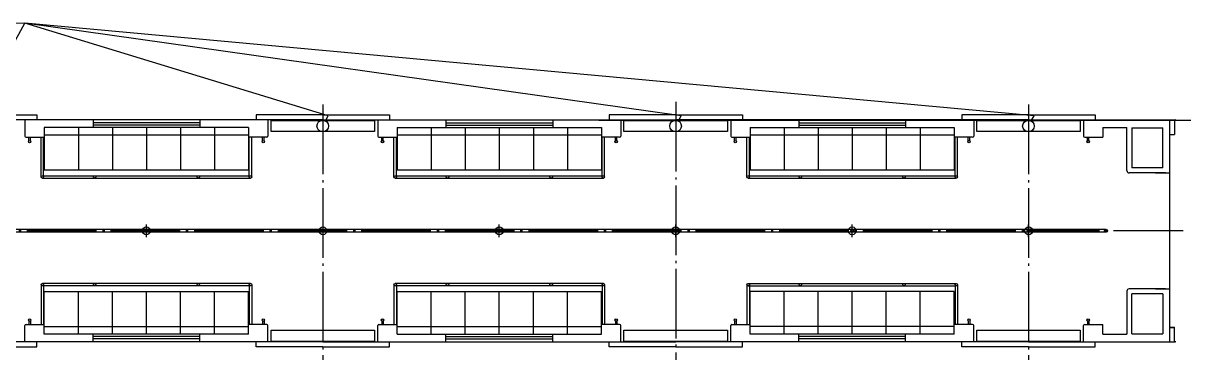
# Model space of a CAD drawing. Extents: x 39751 to 116307, y -36149 to -14965.
# Drawn here: x 75124 to 90121, y -34427 to -30074 of the extents above; entities that cross this region are included whole.
import ezdxf

# ---------------------------------------------------------------- set-up
doc = ezdxf.new("R2010")
doc.units = 0
doc.header["$LTSCALE"] = 1500
for name, pattern in [('CENTER', [1.32, 1.2, -0.05, 0.02, -0.05]), ('CENTER2', [0.72, 0.6, -0.05, 0.02, -0.05]), ('GEN3A', [3.125, 2.25, -0.875]), ('PHAN', [0.76, 0.57, -0.05, 0.02, -0.05, 0.02, -0.05])]:
    doc.linetypes.add(name, pattern=pattern)
for name, color, linetype in [('01', 7, 'Continuous'), ('1', 1, 'CENTER'), ('3A', 6, 'GEN3A'), ('confine0', 7, 'Continuous'), ('confine7', 4, 'CENTER2'), ('confine9', 1, 'PHAN'), ('confinea', 3, 'Continuous')]:
    doc.layers.add(name, color=color, linetype=linetype)
doc.layers.add('AM_0', color=7, linetype='Continuous', lineweight=30)
doc.styles.get("Standard").update_dxf_attribs({"font": 'gbenor.shx', "width": 0.9, "bigfont": 'gbcbig.shx'})
doc.dimstyles.get("Standard").update_dxf_attribs({"dimtxt": 3.5, "dimasz": 3, "dimexe": 1, "dimexo": 0, "dimgap": 1, "dimtad": 1, "dimdec": 0, "dimdsep": 46, "dimtxsty": 'Standard', "dimblk": 'CLOSED', "dimcen": 0, "dimadec": 0, "dimazin": 2, "dimtfac": 1, "dimtdec": 0, "dimtofl": 0, "dimtmove": 2, "dimatfit": 3, "dimldrblk": 'NONE', "dimfxl": 0.18, "dimtolj": 1, "dimtzin": 0, "dimarcsym": 0})

# ---------------------------------------------------------------- blocks, each defined once
blk = doc.blocks.new('_DotBlank')
at = {"color": 0, "linetype": 'ByBlock', "lineweight": -2}
blk.add_line((-0.5, 0), (-1, 0), dxfattribs=at)
blk.add_circle((0, 0), 0.5, dxfattribs=at)

msp = doc.modelspace()

# ---------------------------------------------------------------- linework, layer by layer
for p, q in [((75146, -31323), (75146, -31534)), ((78286, -31323), (78286, -31534)), ((79706, -31323), (79706, -31534)), ((82846, -31323), (82846, -31534)), ((84266, -31323), (84266, -31534)), ((87406, -31323), (87406, -31534)), ((88826, -31323), (88826, -31534)), ((89936, -31323), (90011, -31323)), ((89936, -31325), (90011, -31325)), ((89999, -31325), (89999, -31512)), ((90001, -31325), (90001, -31513)), ((90014, -31328), (90014, -31333)), ((90016, -31333), (90014, -31333)), ((90016, -31328), (90016, -31333)), ((75396, -31423), (75396, -31546)), ((78036, -31423), (78036, -31546)), ((79956, -31423), (79956, -31546)), ((82596, -31423), (82596, -31546)), ((84516, -31423), (84516, -31546)), ((87156, -31423), (87156, -31546)), ((89076, -31423), (89076, -31546)), ((75161, -31549), (75393, -31549)), ((78036, -31523), (75396, -31523)), ((78271, -31549), (78039, -31549)), ((79721, -31549), (79953, -31549)), ((82596, -31523), (79956, -31523)), ((82831, -31549), (82599, -31549)), ((84281, -31549), (84513, -31549)), ((87156, -31523), (84516, -31523)), ((87391, -31549), (87159, -31549)), ((88841, -31549), (89073, -31549)), ((89936, -31512), (89999, -31512)), ((89936, -31513), (90001, -31513)), ((75146, -34195), (75146, -33984)), ((75161, -33969), (75393, -33969)), ((75396, -34095), (75396, -33972)), ((75396, -33995), (78036, -33995)), ((78036, -34095), (78036, -33972)), ((78271, -33969), (78039, -33969)), ((78286, -34195), (78286, -33984)), ((79706, -34195), (79706, -33984)), ((79721, -33969), (79953, -33969)), ((79956, -34095), (79956, -33972)), ((79956, -33995), (82596, -33995)), ((82596, -34095), (82596, -33972)), ((82831, -33969), (82599, -33969)), ((82846, -34195), (82846, -33984)), ((84266, -34195), (84266, -33984)), ((84281, -33969), (84513, -33969)), ((84516, -34095), (84516, -33972)), ((87156, -33995), (84516, -33995)), ((87156, -34095), (87156, -33972)), ((87391, -33969), (87159, -33969)), ((87406, -34195), (87406, -33984)), ((88826, -34195), (88826, -33984)), ((88841, -33969), (89073, -33969)), ((89076, -34095), (89076, -33972)), ((89936, -34005), (90001, -34005)), ((89936, -34007), (89999, -34007)), ((89999, -34194), (89999, -34007)), ((90001, -34194), (90001, -34005)), ((89936, -34194), (90011, -34194)), ((90014, -34191), (90014, -34185)), ((90016, -34185), (90014, -34185)), ((90016, -34191), (90016, -34185)), ((89936, -34195), (90011, -34195))]:
    msp.add_line(p, q)
at = {"color": 7, "ltscale": 0.108891}
for p, q in [((78036, -31975), (75396, -31975)), ((82596, -31975), (79956, -31975)), ((87156, -31975), (84516, -31975)), ((75396, -33543), (78036, -33543)), ((79956, -33543), (82596, -33543)), ((87156, -33543), (84516, -33543))]:
    msp.add_line(p, q, dxfattribs=at)
for centre in [(76716, -32759), (78996, -32759), (81276, -32759), (83556, -32759), (85836, -32759), (88116, -32759)]:
    msp.add_circle(centre, 51)
for centre, radius, start, end in [((90011, -31328), 4.5, 0, 90), ((90011, -31328), 3, 0, 90), ((75161, -31534), 15, 180, 270), ((75393, -31546), 3, 270, 0), ((78039, -31546), 3, 180, 270), ((78271, -31534), 15, 270, 0), ((79721, -31534), 15, 180, 270), ((79953, -31546), 3, 270, 0), ((82599, -31546), 3, 180, 270), ((82831, -31534), 15, 270, 0), ((84281, -31534), 15, 180, 270), ((84513, -31546), 3, 270, 0), ((87159, -31546), 3, 180, 270), ((87391, -31534), 15, 270, 0), ((88841, -31534), 15, 180, 270), ((89073, -31546), 3, 270, 0), ((75161, -33984), 15, 90, 180), ((75393, -33972), 3, 0, 90), ((78039, -33972), 3, 90, 180), ((78271, -33984), 15, 0, 90), ((79721, -33984), 15, 90, 180), ((79953, -33972), 3, 0, 90), ((82599, -33972), 3, 90, 180), ((82831, -33984), 15, 0, 90), ((84281, -33984), 15, 90, 180), ((84513, -33972), 3, 0, 90), ((87159, -33972), 3, 90, 180), ((87391, -33984), 15, 0, 90), ((88841, -33984), 15, 90, 180), ((89073, -33972), 3, 0, 90), ((90011, -34191), 3, 270, 0), ((90011, -34191), 4.5, 270, 0)]:
    msp.add_arc(centre, radius, start, end)
at = {"layer": '01'}
for p, q in [((89936, -31323), (89936, -34195)), ((75396, -31423), (75396, -31975)), ((75836, -31423), (75836, -31975)), ((76276, -31423), (76276, -31975)), ((76716, -31423), (76716, -31975)), ((77156, -31423), (77156, -31975)), ((77596, -31423), (77596, -31975)), ((78036, -31423), (78036, -31975)), ((78036, -31423), (78036, -31975)), ((79956, -31423), (79956, -31975)), ((80396, -31423), (80396, -31975)), ((80836, -31423), (80836, -31975)), ((81276, -31423), (81276, -31975)), ((81716, -31423), (81716, -31975)), ((82156, -31423), (82156, -31975)), ((82596, -31423), (82596, -31975)), ((82596, -31423), (82596, -31975)), ((84516, -31423), (84516, -31975)), ((84956, -31423), (84956, -31975)), ((85396, -31423), (85396, -31975)), ((85836, -31423), (85836, -31975)), ((86276, -31423), (86276, -31975)), ((86716, -31423), (86716, -31975)), ((87156, -31423), (87156, -31975)), ((87156, -31423), (87156, -31975)), ((75396, -34095), (75396, -33543)), ((75396, -34095), (75396, -33543)), ((75836, -34095), (75836, -33543)), ((76276, -34095), (76276, -33543)), ((76716, -34095), (76716, -33543)), ((77156, -34095), (77156, -33543)), ((77596, -34095), (77596, -33543)), ((78036, -34095), (78036, -33543)), ((79956, -34095), (79956, -33543)), ((79956, -34095), (79956, -33543)), ((80396, -34095), (80396, -33543)), ((80836, -34095), (80836, -33543)), ((81276, -34095), (81276, -33543)), ((81716, -34095), (81716, -33543)), ((82156, -34095), (82156, -33543)), ((82596, -34095), (82596, -33543)), ((84516, -34095), (84516, -33543)), ((84956, -34095), (84956, -33543)), ((85396, -34095), (85396, -33543)), ((85836, -34095), (85836, -33543)), ((86276, -34095), (86276, -33543)), ((86716, -34095), (86716, -33543)), ((87156, -34095), (87156, -33543)), ((87156, -34095), (87156, -33543))]:
    msp.add_line(p, q, dxfattribs=at)
for centre in [(75371, -32062), (78061, -32062), (78061, -32062), (79931, -32062), (82621, -32062), (82621, -32062), (84491, -32062), (87181, -32062), (87181, -32062), (75371, -33456), (75371, -33456), (78061, -33456), (79931, -33456), (79931, -33456), (82621, -33456), (84491, -33456), (87181, -33456), (87181, -33456)]:
    msp.add_circle(centre, 16, dxfattribs=at)
at = {"layer": '1'}
for points in [[(78327, -31330), (79663, -31330), (79663, -31473), (78327, -31473)], [(82887, -31330), (84223, -31330), (84223, -31473), (82887, -31473)], [(87447, -31330), (88783, -31330), (88783, -31473), (87447, -31473)], [(78327, -34045), (79663, -34045), (79663, -34188), (78327, -34188)], [(82887, -34045), (84223, -34045), (84223, -34188), (82887, -34188)], [(87447, -34045), (88783, -34045), (88783, -34188), (87447, -34188)]]:
    msp.add_lwpolyline(points, close=True, dxfattribs=at)
at = {"layer": '3A'}
for p, q in [((89451, -31429), (89451, -31944)), ((89451, -31429), (89851, -31429)), ((89851, -31944), (89851, -31429)), ((89851, -31944), (89451, -31944)), ((89451, -34089), (89451, -33574)), ((89851, -33574), (89451, -33574)), ((89851, -33574), (89851, -34089)), ((89451, -34089), (89851, -34089))]:
    msp.add_line(p, q, dxfattribs=at)
at = {"layer": 'AM_0'}
for p, q in [((75298, -31259), (75298, -31323)), ((78134, -31259), (78134, -31323)), ((79858, -31259), (79858, -31323)), ((82694, -31259), (82694, -31323)), ((84418, -31259), (84418, -31323)), ((87254, -31259), (87254, -31323)), ((88978, -31259), (88978, -31323)), ((75298, -34259), (75298, -34195)), ((78134, -34259), (78134, -34195)), ((79858, -34259), (79858, -34195)), ((82694, -34259), (82694, -34195)), ((84418, -34259), (84418, -34195)), ((87254, -34259), (87254, -34195)), ((88978, -34259), (88978, -34195))]:
    msp.add_line(p, q, dxfattribs=at)
at = {"layer": 'confine0'}
for p, q in [((74436, -31259), (75298, -31259)), ((78996, -31323), (74436, -31323)), ((76026, -31323), (76026, -31423)), ((77406, -31323), (77406, -31423)), ((78996, -31259), (78134, -31259)), ((78996, -31259), (79858, -31259)), ((78996, -31323), (83556, -31323)), ((80586, -31323), (80586, -31423)), ((81966, -31323), (81966, -31423)), ((83556, -31259), (82694, -31259)), ((83556, -31259), (84418, -31259)), ((88116, -31323), (83556, -31323)), ((85146, -31323), (85146, -31423)), ((86526, -31323), (86526, -31423)), ((88116, -31259), (87254, -31259)), ((88116, -31259), (88978, -31259)), ((88116, -31323), (89936, -31323)), ((78036, -31423), (75396, -31423)), ((77406, -31361), (76026, -31361)), ((77406, -31391), (76026, -31391)), ((77406, -31399), (77406, -31423)), ((79956, -31423), (82596, -31423)), ((80586, -31361), (81966, -31361)), ((80586, -31391), (81966, -31391)), ((80586, -31399), (80586, -31423)), ((84516, -31423), (87156, -31423)), ((85146, -31361), (86526, -31361)), ((85146, -31391), (86526, -31391)), ((85146, -31399), (85146, -31423)), ((89076, -31423), (89386, -31423)), ((89386, -31979), (89386, -31423)), ((75196, -31594), (75196, -31549)), ((75216, -31594), (75216, -31549)), ((78216, -31594), (78216, -31549)), ((78236, -31594), (78236, -31549)), ((79756, -31594), (79756, -31549)), ((79776, -31594), (79776, -31549)), ((82776, -31594), (82776, -31549)), ((82796, -31594), (82796, -31549)), ((84316, -31594), (84316, -31549)), ((84336, -31594), (84336, -31549)), ((87336, -31594), (87336, -31549)), ((87356, -31594), (87356, -31549)), ((88876, -31594), (88876, -31549)), ((88896, -31594), (88896, -31549)), ((89886, -32009), (89416, -32009)), ((89756, -32009), (89936, -32009)), ((89386, -33539), (89386, -34095)), ((89886, -33509), (89416, -33509)), ((89756, -33509), (89936, -33509)), ((75196, -33924), (75196, -33969)), ((75216, -33924), (75216, -33969)), ((78216, -33924), (78216, -33969)), ((78236, -33924), (78236, -33969)), ((79756, -33924), (79756, -33969)), ((79776, -33924), (79776, -33969)), ((82776, -33924), (82776, -33969)), ((82796, -33924), (82796, -33969)), ((84316, -33924), (84316, -33969)), ((84336, -33924), (84336, -33969)), ((87336, -33924), (87336, -33969)), ((87356, -33924), (87356, -33969)), ((88876, -33924), (88876, -33969)), ((88896, -33924), (88896, -33969)), ((78036, -34095), (75396, -34095)), ((76026, -34195), (76026, -34095)), ((77406, -34127), (76026, -34127)), ((77406, -34157), (76026, -34157)), ((77406, -34195), (77406, -34095)), ((77406, -34119), (77406, -34095)), ((79956, -34095), (82596, -34095)), ((80586, -34195), (80586, -34095)), ((80586, -34119), (80586, -34095)), ((80586, -34127), (81966, -34127)), ((80586, -34157), (81966, -34157)), ((81966, -34195), (81966, -34095)), ((87156, -34095), (84516, -34095)), ((85146, -34195), (85146, -34095)), ((86526, -34127), (85146, -34127)), ((86526, -34157), (85146, -34157)), ((86526, -34195), (86526, -34095)), ((86526, -34119), (86526, -34095)), ((89076, -34095), (89386, -34095)), ((78996, -34195), (74436, -34195)), ((74436, -34259), (75298, -34259)), ((78996, -34259), (78134, -34259)), ((78996, -34195), (83556, -34195)), ((78996, -34259), (79858, -34259)), ((83556, -34259), (82694, -34259)), ((88116, -34195), (83556, -34195)), ((83556, -34259), (84418, -34259)), ((88116, -34259), (87254, -34259)), ((88116, -34195), (89936, -34195)), ((88116, -34259), (88978, -34259))]:
    msp.add_line(p, q, dxfattribs=at)
for centre, radius in [((75206, -31606), 16), ((75206, -31606), 14), ((78226, -31606), 16), ((78226, -31606), 14), ((79766, -31606), 16), ((79766, -31606), 14), ((82786, -31606), 16), ((82786, -31606), 14), ((84326, -31606), 16), ((84326, -31606), 14), ((87346, -31606), 16), ((87346, -31606), 14), ((88886, -31606), 16), ((88886, -31606), 14), ((76716, -32759), 19), ((78996, -32759), 19), ((81276, -32759), 19), ((83556, -32759), 19), ((85836, -32759), 19), ((88116, -32759), 19), ((75206, -33912), 16), ((75206, -33912), 14), ((78226, -33912), 16), ((78226, -33912), 14), ((79766, -33912), 16), ((79766, -33912), 14), ((82786, -33912), 16), ((82786, -33912), 14), ((84326, -33912), 16), ((84326, -33912), 14), ((87346, -33912), 16), ((87346, -33912), 14), ((88886, -33912), 16), ((88886, -33912), 14)]:
    msp.add_circle(centre, radius, dxfattribs=at)
for centre, start, end in [((89416, -31979), 180, 270), ((89416, -33539), 90, 180)]:
    msp.add_arc(centre, 30, start, end, dxfattribs=at)
at = {"layer": 'confine7'}
for p, q in [((78996, -31127), (78996, -34427)), ((83556, -31092), (83556, -34427)), ((88116, -31127), (88116, -34427)), ((90112, -32759), (67779, -32759))]:
    msp.add_line(p, q, dxfattribs=at)
at = {"layer": 'confine7', "color": 0, "linetype": 'ByBlock'}
for p, q in [((89116, -32740), (68876, -32740)), ((89116, -32778), (68876, -32778))]:
    msp.add_line(p, q, dxfattribs=at)
at = {"layer": 'confine9'}
for p, q in [((76716, -32839), (76716, -32679)), ((76716, -32839), (76716, -32679)), ((81276, -32839), (81276, -32679)), ((81276, -32839), (81276, -32679)), ((83556, -32839), (83556, -32679)), ((83556, -32839), (83556, -32679)), ((85836, -32839), (85836, -32679)), ((88116, -32839), (88116, -32679))]:
    msp.add_line(p, q, dxfattribs=at)
at = {"layer": 'confinea'}
for p, q in [((79066, -31272), (75144, -30074)), ((83626, -31272), (75144, -30074)), ((88186, -31272), (75144, -30074)), ((82560, -31328), (103657, -31328))]:
    msp.add_line(p, q, dxfattribs=at)
at = {"layer": 'confinea', "color": 7}
for p, q in [((75355, -32062), (75355, -31549)), ((75387, -32062), (75387, -31549)), ((78045, -32062), (78045, -31549)), ((78077, -32062), (78077, -31549)), ((79915, -32062), (79915, -31549)), ((79947, -32062), (79947, -31549)), ((82605, -32062), (82605, -31549)), ((82637, -32062), (82637, -31549)), ((84475, -32062), (84475, -31549)), ((84507, -32062), (84507, -31549)), ((87165, -32062), (87165, -31549)), ((87197, -32062), (87197, -31549)), ((75371, -32046), (78061, -32046)), ((75371, -32078), (78061, -32078)), ((79931, -32046), (82621, -32046)), ((79931, -32078), (82621, -32078)), ((84491, -32046), (87181, -32046)), ((84491, -32078), (87181, -32078)), ((78061, -33440), (75371, -33440)), ((82621, -33440), (79931, -33440)), ((84491, -33440), (87181, -33440)), ((75355, -33456), (75355, -33969)), ((78061, -33472), (75371, -33472)), ((75387, -33456), (75387, -33969)), ((78045, -33456), (78045, -33969)), ((78077, -33456), (78077, -33969)), ((79915, -33456), (79915, -33969)), ((82621, -33472), (79931, -33472)), ((79947, -33456), (79947, -33969)), ((82605, -33456), (82605, -33969)), ((82637, -33456), (82637, -33969)), ((84475, -33456), (84475, -33969)), ((84491, -33472), (87181, -33472)), ((84507, -33456), (84507, -33969)), ((87165, -33456), (87165, -33969)), ((87197, -33456), (87197, -33969))]:
    msp.add_line(p, q, dxfattribs=at)
for centre, radius in [((76046, -32062), 16), ((77386, -32062), 16), ((80606, -32062), 16), ((81946, -32062), 16), ((85166, -32062), 16), ((86506, -32062), 16), ((89116, -32759), 19), ((76046, -33456), 16), ((77386, -33456), 16), ((80606, -33456), 16), ((81946, -33456), 16), ((85166, -33456), 16), ((86506, -33456), 16)]:
    msp.add_circle(centre, radius, dxfattribs=at)

# ---------------------------------------------------------------- block references
at = {"layer": 'confinea', "xscale": 150, "yscale": 150, "zscale": 150, "rotation": 241.2453244796767}
for p in [(78994, -31404), (83554, -31404), (88114, -31404)]:
    msp.add_blockref('_DotBlank', p, dxfattribs=at)

# ---------------------------------------------------------------- leaders
at = {"layer": 'confinea', "annotation_type": 0, "has_hookline": 1, "hookline_direction": 0, "text_width": 3663}
for points in [[(69874, -31404), (70584, -30110), (71927, -30116)], [(74434, -31368), (75144, -30074), (71927, -30116)]]:
    msp.add_leader(points, dimstyle='Standard', override={"dimscale": 50, "dimgap": 1, "dimtad": 0, "dimldrblk": 'DotBlank', "dimarcsym": 1}, dxfattribs=at)

doc.saveas('drawing.dxf')
